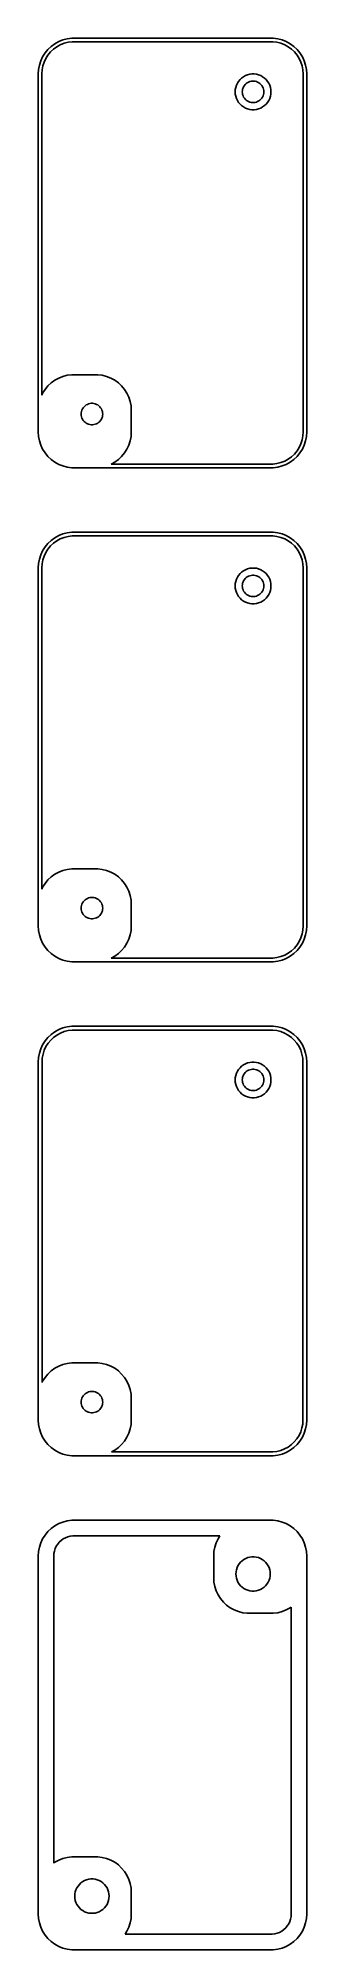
# Model space of a CAD drawing. Header units: metres. Extents: x -19 to 19, y 246 to 513.
import ezdxf

# ---------------------------------------------------------------- set-up
doc = ezdxf.new("R2010")
doc.units = ezdxf.units.M

msp = doc.modelspace()

# ---------------------------------------------------------------- linework, layer by layer
for p, q in [((-15.2951, 512.755), (-15.8789, 512.524)), ((-14.6869, 512.911), (-15.2951, 512.755)), ((-14.0639, 512.99), (-14.6869, 512.911)), ((14.0639, 512.99), (-14.0639, 512.99)), ((14.6869, 512.911), (14.0639, 512.99)), ((15.2951, 512.755), (14.6869, 512.911)), ((15.8789, 512.524), (15.2951, 512.755)), ((-18.1315, 510.409), (-18.3989, 509.841)), ((-17.7951, 510.939), (-18.1315, 510.409)), ((-17.934, 509.657), (-17.6934, 510.168)), ((-17.3948, 511.423), (-17.7951, 510.939)), ((-17.6934, 510.168), (-17.3906, 510.645)), ((-16.9371, 511.853), (-17.3948, 511.423)), ((-17.3906, 510.645), (-17.0303, 511.08)), ((-17.0303, 511.08), (-16.6184, 511.467)), ((-16.4291, 512.222), (-16.9371, 511.853)), ((-16.6184, 511.467), (-16.1612, 511.799)), ((-15.8789, 512.524), (-16.4291, 512.222)), ((-16.1612, 511.799), (-15.666, 512.072)), ((-15.666, 512.072), (-15.1406, 512.28)), ((-15.1406, 512.28), (-14.5932, 512.42)), ((-14.5932, 512.42), (-14.0325, 512.491)), ((-14.0325, 512.491), (14.0325, 512.491)), ((14.0325, 512.491), (14.5932, 512.42)), ((14.5932, 512.42), (15.1406, 512.28)), ((15.1406, 512.28), (15.666, 512.072)), ((15.666, 512.072), (16.1612, 511.799)), ((16.4291, 512.222), (15.8789, 512.524)), ((16.1612, 511.799), (16.6184, 511.467)), ((16.9371, 511.853), (16.4291, 512.222)), ((16.6184, 511.467), (17.0303, 511.08)), ((17.3948, 511.423), (16.9371, 511.853)), ((17.0303, 511.08), (17.3906, 510.645)), ((17.3906, 510.645), (17.6934, 510.168)), ((17.7951, 510.939), (17.3948, 511.423)), ((17.6934, 510.168), (17.934, 509.657)), ((18.1315, 510.409), (17.7951, 510.939)), ((18.3989, 509.841), (18.1315, 510.409)), ((-18.7106, 508.627), (-18.75, 508)), ((-18.75, 508), (-18.75, 458)), ((-18.5929, 509.243), (-18.7106, 508.627)), ((-18.3989, 509.841), (-18.5929, 509.243)), ((-18.25, 508), (-18.2145, 508.564)), ((-18.25, 463.157), (-18.25, 508)), ((-18.2145, 508.564), (-18.1086, 509.119)), ((-18.1086, 509.119), (-17.934, 509.657)), ((9.65643, 507.426), (9.42757, 507.211)), ((9.91043, 507.611), (9.65643, 507.426)), ((10.1855, 507.762), (9.91043, 507.611)), ((10.4774, 507.878), (10.1855, 507.762)), ((10.7815, 507.956), (10.4774, 507.878)), ((11.093, 507.995), (10.7815, 507.956)), ((11.407, 507.995), (11.093, 507.995)), ((11.7184, 507.956), (11.407, 507.995)), ((12.0225, 507.878), (11.7184, 507.956)), ((12.3144, 507.762), (12.0225, 507.878)), ((12.5896, 507.611), (12.3144, 507.762)), ((12.8436, 507.426), (12.5896, 507.611)), ((13.0724, 507.211), (12.8436, 507.426)), ((17.934, 509.657), (18.1086, 509.119)), ((18.1086, 509.119), (18.2145, 508.564)), ((18.2145, 508.564), (18.25, 508)), ((18.25, 508), (18.25, 458)), ((18.5929, 509.243), (18.3989, 509.841)), ((18.7106, 508.627), (18.5929, 509.243)), ((18.75, 508), (18.7106, 508.627)), ((18.75, 458), (18.75, 508)), ((8.7697, 505.813), (8.75, 505.5)), ((8.75, 505.5), (8.7697, 505.187)), ((8.82854, 506.122), (8.7697, 505.813)), ((8.7697, 505.187), (8.82854, 504.878)), ((8.92555, 506.42), (8.82854, 506.122)), ((8.82854, 504.878), (8.92555, 504.58)), ((9.05922, 506.704), (8.92555, 506.42)), ((9.22745, 506.969), (9.05922, 506.704)), ((9.42757, 507.211), (9.22745, 506.969)), ((9.75, 505.5), (9.76183, 505.688)), ((9.76183, 505.312), (9.75, 505.5)), ((9.76183, 505.688), (9.79712, 505.873)), ((9.79712, 505.127), (9.76183, 505.312)), ((9.79712, 505.873), (9.85533, 506.052)), ((9.85533, 504.948), (9.79712, 505.127)), ((9.85533, 506.052), (9.93553, 506.223)), ((9.93553, 504.777), (9.85533, 504.948)), ((9.93553, 506.223), (10.0365, 506.382)), ((10.0365, 504.618), (9.93553, 504.777)), ((10.0365, 506.382), (10.1565, 506.527)), ((10.1565, 504.473), (10.0365, 504.618)), ((10.1565, 506.527), (10.2939, 506.656)), ((10.2939, 506.656), (10.4463, 506.766)), ((10.4463, 506.766), (10.6113, 506.857)), ((10.6113, 506.857), (10.7865, 506.927)), ((10.7865, 506.927), (10.9689, 506.973)), ((10.9689, 506.973), (11.1558, 506.997)), ((11.1558, 506.997), (11.3442, 506.997)), ((11.3442, 506.997), (11.5311, 506.973)), ((11.5311, 506.973), (11.7135, 506.927)), ((11.7135, 506.927), (11.8887, 506.857)), ((11.8887, 506.857), (12.0537, 506.766)), ((12.0537, 506.766), (12.2061, 506.656)), ((12.2061, 506.656), (12.3434, 506.527)), ((12.3434, 506.527), (12.4635, 506.382)), ((12.4635, 504.618), (12.3434, 504.473)), ((12.4635, 506.382), (12.5645, 506.223)), ((12.5645, 504.777), (12.4635, 504.618)), ((12.5645, 506.223), (12.6447, 506.052)), ((12.6447, 504.948), (12.5645, 504.777)), ((12.6447, 506.052), (12.7029, 505.873)), ((12.7029, 505.127), (12.6447, 504.948)), ((12.7029, 505.873), (12.7382, 505.688)), ((12.7382, 505.312), (12.7029, 505.127)), ((12.7382, 505.688), (12.75, 505.5)), ((12.75, 505.5), (12.7382, 505.312)), ((13.2725, 506.969), (13.0724, 507.211)), ((13.4408, 506.704), (13.2725, 506.969)), ((13.5744, 506.42), (13.4408, 506.704)), ((13.6714, 506.122), (13.5744, 506.42)), ((13.5744, 504.58), (13.6714, 504.878)), ((13.7303, 505.813), (13.6714, 506.122)), ((13.6714, 504.878), (13.7303, 505.187)), ((13.75, 505.5), (13.7303, 505.813)), ((13.7303, 505.187), (13.75, 505.5)), ((8.92555, 504.58), (9.05922, 504.296)), ((9.05922, 504.296), (9.22745, 504.031)), ((9.22745, 504.031), (9.42757, 503.789)), ((9.42757, 503.789), (9.65643, 503.574)), ((9.65643, 503.574), (9.91043, 503.389)), ((9.91043, 503.389), (10.1855, 503.238)), ((10.2939, 504.344), (10.1565, 504.473)), ((10.1855, 503.238), (10.4774, 503.122)), ((10.4463, 504.234), (10.2939, 504.344)), ((10.6113, 504.143), (10.4463, 504.234)), ((10.4774, 503.122), (10.7815, 503.044)), ((10.7865, 504.073), (10.6113, 504.143)), ((10.7815, 503.044), (11.093, 503.005)), ((10.9689, 504.027), (10.7865, 504.073)), ((11.1558, 504.003), (10.9689, 504.027)), ((11.093, 503.005), (11.407, 503.005)), ((11.3442, 504.003), (11.1558, 504.003)), ((11.5311, 504.027), (11.3442, 504.003)), ((11.407, 503.005), (11.7184, 503.044)), ((11.7135, 504.073), (11.5311, 504.027)), ((11.8887, 504.143), (11.7135, 504.073)), ((11.7184, 503.044), (12.0225, 503.122)), ((12.0537, 504.234), (11.8887, 504.143)), ((12.0225, 503.122), (12.3144, 503.238)), ((12.2061, 504.344), (12.0537, 504.234)), ((12.3434, 504.473), (12.2061, 504.344)), ((12.3144, 503.238), (12.5896, 503.389)), ((12.5896, 503.389), (12.8436, 503.574)), ((12.8436, 503.574), (13.0724, 503.789)), ((13.0724, 503.789), (13.2725, 504.031)), ((13.2725, 504.031), (13.4408, 504.296)), ((13.4408, 504.296), (13.5744, 504.58)), ((-16.9371, 464.853), (-17.3948, 464.423)), ((-16.4291, 465.222), (-16.9371, 464.853)), ((-15.8789, 465.524), (-16.4291, 465.222)), ((-15.2951, 465.755), (-15.8789, 465.524)), ((-14.6869, 465.911), (-15.2951, 465.755)), ((-14.0639, 465.99), (-14.6869, 465.911)), ((-10.436, 465.99), (-14.0639, 465.99)), ((-9.81308, 465.911), (-10.436, 465.99)), ((-9.20491, 465.755), (-9.81308, 465.911)), ((-8.62109, 465.524), (-9.20491, 465.755)), ((-8.07086, 465.222), (-8.62109, 465.524)), ((-7.56287, 464.853), (-8.07086, 465.222)), ((-7.10515, 464.423), (-7.56287, 464.853)), ((-18.1315, 463.409), (-18.25, 463.157)), ((-17.7951, 463.939), (-18.1315, 463.409)), ((-17.3948, 464.423), (-17.7951, 463.939)), ((-11.8887, 461.857), (-11.7135, 461.927)), ((-11.7135, 461.927), (-11.5311, 461.973)), ((-11.5311, 461.973), (-11.3442, 461.997)), ((-11.3442, 461.997), (-11.1558, 461.997)), ((-11.1558, 461.997), (-10.9689, 461.973)), ((-10.9689, 461.973), (-10.7865, 461.927)), ((-10.7865, 461.927), (-10.6113, 461.857)), ((-6.70491, 463.939), (-7.10515, 464.423)), ((-6.36845, 463.409), (-6.70491, 463.939)), ((-6.1011, 462.841), (-6.36845, 463.409)), ((-5.90707, 462.243), (-6.1011, 462.841)), ((-5.78941, 461.627), (-5.90707, 462.243)), ((-12.75, 460.5), (-12.7382, 460.688)), ((-12.7382, 460.312), (-12.75, 460.5)), ((-12.7382, 460.688), (-12.7029, 460.873)), ((-12.7029, 460.127), (-12.7382, 460.312)), ((-12.7029, 460.873), (-12.6447, 461.052)), ((-12.6447, 459.948), (-12.7029, 460.127)), ((-12.6447, 461.052), (-12.5645, 461.223)), ((-12.5645, 459.777), (-12.6447, 459.948)), ((-12.5645, 461.223), (-12.4635, 461.382)), ((-12.4635, 459.618), (-12.5645, 459.777)), ((-12.4635, 461.382), (-12.3434, 461.527)), ((-12.3434, 459.473), (-12.4635, 459.618)), ((-12.3434, 461.527), (-12.2061, 461.656)), ((-12.2061, 459.344), (-12.3434, 459.473)), ((-12.2061, 461.656), (-12.0537, 461.766)), ((-12.0537, 459.234), (-12.2061, 459.344)), ((-12.0537, 461.766), (-11.8887, 461.857)), ((-11.8887, 459.143), (-12.0537, 459.234)), ((-10.6113, 461.857), (-10.4463, 461.766)), ((-10.4463, 459.234), (-10.6113, 459.143)), ((-10.4463, 461.766), (-10.2939, 461.656)), ((-10.2939, 459.344), (-10.4463, 459.234)), ((-10.2939, 461.656), (-10.1565, 461.527)), ((-10.1565, 459.473), (-10.2939, 459.344)), ((-10.1565, 461.527), (-10.0365, 461.382)), ((-10.0365, 459.618), (-10.1565, 459.473)), ((-10.0365, 461.382), (-9.93553, 461.223)), ((-9.93553, 459.777), (-10.0365, 459.618)), ((-9.93553, 461.223), (-9.85533, 461.052)), ((-9.85533, 459.948), (-9.93553, 459.777)), ((-9.85533, 461.052), (-9.79712, 460.873)), ((-9.79712, 460.127), (-9.85533, 459.948)), ((-9.79712, 460.873), (-9.76183, 460.688)), ((-9.76183, 460.312), (-9.79712, 460.127)), ((-9.76183, 460.688), (-9.75, 460.5)), ((-9.75, 460.5), (-9.76183, 460.312)), ((-5.75, 461), (-5.78941, 461.627)), ((-5.75, 458), (-5.75, 461)), ((-18.75, 458), (-18.7106, 457.373)), ((-18.7106, 457.373), (-18.5929, 456.757)), ((-18.5929, 456.757), (-18.3989, 456.159)), ((-11.7135, 459.073), (-11.8887, 459.143)), ((-11.5311, 459.027), (-11.7135, 459.073)), ((-11.3442, 459.003), (-11.5311, 459.027)), ((-11.1558, 459.003), (-11.3442, 459.003)), ((-10.9689, 459.027), (-11.1558, 459.003)), ((-10.7865, 459.073), (-10.9689, 459.027)), ((-10.6113, 459.143), (-10.7865, 459.073)), ((-6.1011, 456.159), (-5.90707, 456.757)), ((-5.90707, 456.757), (-5.78941, 457.373)), ((-5.78941, 457.373), (-5.75, 458)), ((18.1086, 456.881), (17.934, 456.343)), ((18.2145, 457.436), (18.1086, 456.881)), ((18.25, 458), (18.2145, 457.436)), ((18.3989, 456.159), (18.5929, 456.757)), ((18.5929, 456.757), (18.7106, 457.373)), ((18.7106, 457.373), (18.75, 458)), ((-18.3989, 456.159), (-18.1315, 455.591)), ((-18.1315, 455.591), (-17.7951, 455.061)), ((-17.7951, 455.061), (-17.3948, 454.577)), ((-17.3948, 454.577), (-16.9371, 454.147)), ((-16.9371, 454.147), (-16.4291, 453.778)), ((-8.07086, 453.778), (-7.56287, 454.147)), ((-7.56287, 454.147), (-7.10515, 454.577)), ((-7.10515, 454.577), (-6.70491, 455.061)), ((-6.70491, 455.061), (-6.36845, 455.591)), ((-6.36845, 455.591), (-6.1011, 456.159)), ((15.666, 453.928), (15.1406, 453.72)), ((16.1612, 454.201), (15.666, 453.928)), ((16.6184, 454.533), (16.1612, 454.201)), ((16.4291, 453.778), (16.9371, 454.147)), ((17.0303, 454.92), (16.6184, 454.533)), ((16.9371, 454.147), (17.3948, 454.577)), ((17.3906, 455.355), (17.0303, 454.92)), ((17.6934, 455.832), (17.3906, 455.355)), ((17.3948, 454.577), (17.7951, 455.061)), ((17.934, 456.343), (17.6934, 455.832)), ((17.7951, 455.061), (18.1315, 455.591)), ((18.1315, 455.591), (18.3989, 456.159)), ((-16.4291, 453.778), (-15.8789, 453.476)), ((-15.8789, 453.476), (-15.2951, 453.245)), ((-15.2951, 453.245), (-14.6869, 453.089)), ((-14.6869, 453.089), (-14.0639, 453.01)), ((-14.0639, 453.01), (14.0639, 453.01)), ((-8.56104, 453.509), (-8.07086, 453.778)), ((14.0325, 453.509), (-8.56104, 453.509)), ((14.5932, 453.58), (14.0325, 453.509)), ((14.0639, 453.01), (14.6869, 453.089)), ((15.1406, 453.72), (14.5932, 453.58)), ((14.6869, 453.089), (15.2951, 453.245)), ((15.2951, 453.245), (15.8789, 453.476)), ((15.8789, 453.476), (16.4291, 453.778)), ((-16.4291, 443.222), (-16.9371, 442.853)), ((-15.8789, 443.524), (-16.4291, 443.222)), ((-15.2951, 443.755), (-15.8789, 443.524)), ((-15.666, 443.072), (-15.1406, 443.28)), ((-14.6869, 443.911), (-15.2951, 443.755)), ((-15.1406, 443.28), (-14.5932, 443.42)), ((-14.0639, 443.99), (-14.6869, 443.911)), ((-14.5932, 443.42), (-14.0325, 443.491)), ((14.0639, 443.99), (-14.0639, 443.99)), ((-14.0325, 443.491), (14.0325, 443.491)), ((14.0325, 443.491), (14.5932, 443.42)), ((14.6869, 443.911), (14.0639, 443.99)), ((14.5932, 443.42), (15.1406, 443.28)), ((15.2951, 443.755), (14.6869, 443.911)), ((15.1406, 443.28), (15.666, 443.072)), ((15.8789, 443.524), (15.2951, 443.755)), ((16.4291, 443.222), (15.8789, 443.524)), ((16.9371, 442.853), (16.4291, 443.222)), ((-18.3989, 440.841), (-18.5929, 440.243)), ((-18.1315, 441.409), (-18.3989, 440.841)), ((-17.7951, 441.939), (-18.1315, 441.409)), ((-18.1086, 440.119), (-17.934, 440.657)), ((-17.934, 440.657), (-17.6934, 441.168)), ((-17.3948, 442.423), (-17.7951, 441.939)), ((-17.6934, 441.168), (-17.3906, 441.645)), ((-16.9371, 442.853), (-17.3948, 442.423)), ((-17.3906, 441.645), (-17.0303, 442.08)), ((-17.0303, 442.08), (-16.6184, 442.467)), ((-16.6184, 442.467), (-16.1612, 442.799)), ((-16.1612, 442.799), (-15.666, 443.072)), ((15.666, 443.072), (16.1612, 442.799)), ((16.1612, 442.799), (16.6184, 442.467)), ((16.6184, 442.467), (17.0303, 442.08)), ((17.3948, 442.423), (16.9371, 442.853)), ((17.0303, 442.08), (17.3906, 441.645)), ((17.3906, 441.645), (17.6934, 441.168)), ((17.7951, 441.939), (17.3948, 442.423)), ((17.6934, 441.168), (17.934, 440.657)), ((18.1315, 441.409), (17.7951, 441.939)), ((17.934, 440.657), (18.1086, 440.119)), ((18.3989, 440.841), (18.1315, 441.409)), ((18.5929, 440.243), (18.3989, 440.841)), ((-18.7106, 439.627), (-18.75, 439)), ((-18.75, 439), (-18.75, 389)), ((-18.5929, 440.243), (-18.7106, 439.627)), ((-18.25, 439), (-18.2145, 439.564)), ((-18.25, 394.157), (-18.25, 439)), ((-18.2145, 439.564), (-18.1086, 440.119)), ((9.22745, 437.969), (9.05922, 437.704)), ((9.42757, 438.211), (9.22745, 437.969)), ((9.65643, 438.426), (9.42757, 438.211)), ((9.91043, 438.611), (9.65643, 438.426)), ((10.1855, 438.762), (9.91043, 438.611)), ((10.4774, 438.878), (10.1855, 438.762)), ((10.4463, 437.766), (10.6113, 437.857)), ((10.7815, 438.956), (10.4774, 438.878)), ((10.6113, 437.857), (10.7865, 437.927)), ((11.093, 438.995), (10.7815, 438.956)), ((10.7865, 437.927), (10.9689, 437.973)), ((10.9689, 437.973), (11.1558, 437.997)), ((11.407, 438.995), (11.093, 438.995)), ((11.1558, 437.997), (11.3442, 437.997)), ((11.3442, 437.997), (11.5311, 437.973)), ((11.7184, 438.956), (11.407, 438.995)), ((11.5311, 437.973), (11.7135, 437.927)), ((11.7135, 437.927), (11.8887, 437.857)), ((12.0225, 438.878), (11.7184, 438.956)), ((11.8887, 437.857), (12.0537, 437.766)), ((12.3144, 438.762), (12.0225, 438.878)), ((12.5896, 438.611), (12.3144, 438.762)), ((12.8436, 438.426), (12.5896, 438.611)), ((13.0724, 438.211), (12.8436, 438.426)), ((13.2725, 437.969), (13.0724, 438.211)), ((13.4408, 437.704), (13.2725, 437.969)), ((18.1086, 440.119), (18.2145, 439.564)), ((18.2145, 439.564), (18.25, 439)), ((18.25, 439), (18.25, 389)), ((18.7106, 439.627), (18.5929, 440.243)), ((18.75, 439), (18.7106, 439.627)), ((18.75, 389), (18.75, 439)), ((8.7697, 436.813), (8.75, 436.5)), ((8.75, 436.5), (8.7697, 436.187)), ((8.82854, 437.122), (8.7697, 436.813)), ((8.7697, 436.187), (8.82854, 435.878)), ((8.92555, 437.42), (8.82854, 437.122)), ((8.82854, 435.878), (8.92555, 435.58)), ((9.05922, 437.704), (8.92555, 437.42)), ((8.92555, 435.58), (9.05922, 435.296)), ((9.05922, 435.296), (9.22745, 435.031)), ((9.75, 436.5), (9.76183, 436.688)), ((9.76183, 436.312), (9.75, 436.5)), ((9.76183, 436.688), (9.79712, 436.873)), ((9.79712, 436.127), (9.76183, 436.312)), ((9.79712, 436.873), (9.85533, 437.052)), ((9.85533, 435.948), (9.79712, 436.127)), ((9.85533, 437.052), (9.93553, 437.223)), ((9.93553, 435.777), (9.85533, 435.948)), ((9.93553, 437.223), (10.0365, 437.382)), ((10.0365, 435.618), (9.93553, 435.777)), ((10.0365, 437.382), (10.1565, 437.527)), ((10.1565, 435.473), (10.0365, 435.618)), ((10.1565, 437.527), (10.2939, 437.656)), ((10.2939, 435.344), (10.1565, 435.473)), ((10.2939, 437.656), (10.4463, 437.766)), ((10.4463, 435.234), (10.2939, 435.344)), ((10.6113, 435.143), (10.4463, 435.234)), ((12.0537, 435.234), (11.8887, 435.143)), ((12.0537, 437.766), (12.2061, 437.656)), ((12.2061, 435.344), (12.0537, 435.234)), ((12.2061, 437.656), (12.3434, 437.527)), ((12.3434, 435.473), (12.2061, 435.344)), ((12.3434, 437.527), (12.4635, 437.382)), ((12.4635, 435.618), (12.3434, 435.473)), ((12.4635, 437.382), (12.5645, 437.223)), ((12.5645, 435.777), (12.4635, 435.618)), ((12.5645, 437.223), (12.6447, 437.052)), ((12.6447, 435.948), (12.5645, 435.777)), ((12.6447, 437.052), (12.7029, 436.873)), ((12.7029, 436.127), (12.6447, 435.948)), ((12.7029, 436.873), (12.7382, 436.688)), ((12.7382, 436.312), (12.7029, 436.127)), ((12.7382, 436.688), (12.75, 436.5)), ((12.75, 436.5), (12.7382, 436.312)), ((13.2725, 435.031), (13.4408, 435.296)), ((13.5744, 437.42), (13.4408, 437.704)), ((13.4408, 435.296), (13.5744, 435.58)), ((13.6714, 437.122), (13.5744, 437.42)), ((13.5744, 435.58), (13.6714, 435.878)), ((13.7303, 436.813), (13.6714, 437.122)), ((13.6714, 435.878), (13.7303, 436.187)), ((13.75, 436.5), (13.7303, 436.813)), ((13.7303, 436.187), (13.75, 436.5)), ((9.22745, 435.031), (9.42757, 434.789)), ((9.42757, 434.789), (9.65643, 434.574)), ((9.65643, 434.574), (9.91043, 434.389)), ((9.91043, 434.389), (10.1855, 434.238)), ((10.1855, 434.238), (10.4774, 434.122)), ((10.4774, 434.122), (10.7815, 434.044)), ((10.7865, 435.073), (10.6113, 435.143)), ((10.7815, 434.044), (11.093, 434.005)), ((10.9689, 435.027), (10.7865, 435.073)), ((11.1558, 435.003), (10.9689, 435.027)), ((11.093, 434.005), (11.407, 434.005)), ((11.3442, 435.003), (11.1558, 435.003)), ((11.5311, 435.027), (11.3442, 435.003)), ((11.407, 434.005), (11.7184, 434.044)), ((11.7135, 435.073), (11.5311, 435.027)), ((11.8887, 435.143), (11.7135, 435.073)), ((11.7184, 434.044), (12.0225, 434.122)), ((12.0225, 434.122), (12.3144, 434.238)), ((12.3144, 434.238), (12.5896, 434.389)), ((12.5896, 434.389), (12.8436, 434.574)), ((12.8436, 434.574), (13.0724, 434.789)), ((13.0724, 434.789), (13.2725, 435.031)), ((-17.3948, 395.423), (-17.7951, 394.939)), ((-16.9371, 395.853), (-17.3948, 395.423)), ((-16.4291, 396.222), (-16.9371, 395.853)), ((-15.8789, 396.524), (-16.4291, 396.222)), ((-15.2951, 396.755), (-15.8789, 396.524)), ((-14.6869, 396.911), (-15.2951, 396.755)), ((-14.0639, 396.99), (-14.6869, 396.911)), ((-10.436, 396.99), (-14.0639, 396.99)), ((-9.81308, 396.911), (-10.436, 396.99)), ((-9.20491, 396.755), (-9.81308, 396.911)), ((-8.62109, 396.524), (-9.20491, 396.755)), ((-8.07086, 396.222), (-8.62109, 396.524)), ((-7.56287, 395.853), (-8.07086, 396.222)), ((-7.10515, 395.423), (-7.56287, 395.853)), ((-6.70491, 394.939), (-7.10515, 395.423)), ((-18.1315, 394.409), (-18.25, 394.157)), ((-17.7951, 394.939), (-18.1315, 394.409)), ((-12.4635, 392.382), (-12.3434, 392.527)), ((-12.3434, 392.527), (-12.2061, 392.656)), ((-12.2061, 392.656), (-12.0537, 392.766)), ((-12.0537, 392.766), (-11.8887, 392.857)), ((-11.8887, 392.857), (-11.7135, 392.927)), ((-11.7135, 392.927), (-11.5311, 392.973)), ((-11.5311, 392.973), (-11.3442, 392.997)), ((-11.3442, 392.997), (-11.1558, 392.997)), ((-11.1558, 392.997), (-10.9689, 392.973)), ((-10.9689, 392.973), (-10.7865, 392.927)), ((-10.7865, 392.927), (-10.6113, 392.857)), ((-10.6113, 392.857), (-10.4463, 392.766)), ((-10.4463, 392.766), (-10.2939, 392.656)), ((-10.2939, 392.656), (-10.1565, 392.527)), ((-10.1565, 392.527), (-10.0365, 392.382)), ((-6.36845, 394.409), (-6.70491, 394.939)), ((-6.1011, 393.841), (-6.36845, 394.409)), ((-5.90707, 393.243), (-6.1011, 393.841)), ((-5.78941, 392.627), (-5.90707, 393.243)), ((-5.75, 392), (-5.78941, 392.627)), ((-12.75, 391.5), (-12.7382, 391.688)), ((-12.7382, 391.312), (-12.75, 391.5)), ((-12.7382, 391.688), (-12.7029, 391.873)), ((-12.7029, 391.127), (-12.7382, 391.312)), ((-12.7029, 391.873), (-12.6447, 392.052)), ((-12.6447, 390.948), (-12.7029, 391.127)), ((-12.6447, 392.052), (-12.5645, 392.223)), ((-12.5645, 390.777), (-12.6447, 390.948)), ((-12.5645, 392.223), (-12.4635, 392.382)), ((-12.4635, 390.618), (-12.5645, 390.777)), ((-12.3434, 390.473), (-12.4635, 390.618)), ((-12.2061, 390.344), (-12.3434, 390.473)), ((-12.0537, 390.234), (-12.2061, 390.344)), ((-11.8887, 390.143), (-12.0537, 390.234)), ((-11.7135, 390.073), (-11.8887, 390.143)), ((-11.5311, 390.027), (-11.7135, 390.073)), ((-11.3442, 390.003), (-11.5311, 390.027)), ((-11.1558, 390.003), (-11.3442, 390.003)), ((-10.9689, 390.027), (-11.1558, 390.003)), ((-10.7865, 390.073), (-10.9689, 390.027)), ((-10.6113, 390.143), (-10.7865, 390.073)), ((-10.4463, 390.234), (-10.6113, 390.143)), ((-10.2939, 390.344), (-10.4463, 390.234)), ((-10.1565, 390.473), (-10.2939, 390.344)), ((-10.0365, 390.618), (-10.1565, 390.473)), ((-10.0365, 392.382), (-9.93553, 392.223)), ((-9.93553, 390.777), (-10.0365, 390.618)), ((-9.93553, 392.223), (-9.85533, 392.052)), ((-9.85533, 390.948), (-9.93553, 390.777)), ((-9.85533, 392.052), (-9.79712, 391.873)), ((-9.79712, 391.127), (-9.85533, 390.948)), ((-9.79712, 391.873), (-9.76183, 391.688)), ((-9.76183, 391.312), (-9.79712, 391.127)), ((-9.76183, 391.688), (-9.75, 391.5)), ((-9.75, 391.5), (-9.76183, 391.312)), ((-5.75, 389), (-5.75, 392)), ((-18.75, 389), (-18.7106, 388.373)), ((-18.7106, 388.373), (-18.5929, 387.757)), ((-18.5929, 387.757), (-18.3989, 387.159)), ((-18.3989, 387.159), (-18.1315, 386.591)), ((-6.36845, 386.591), (-6.1011, 387.159)), ((-6.1011, 387.159), (-5.90707, 387.757)), ((-5.90707, 387.757), (-5.78941, 388.373)), ((-5.78941, 388.373), (-5.75, 389)), ((17.934, 387.343), (17.6934, 386.832)), ((18.1086, 387.881), (17.934, 387.343)), ((18.2145, 388.436), (18.1086, 387.881)), ((18.1315, 386.591), (18.3989, 387.159)), ((18.25, 389), (18.2145, 388.436)), ((18.3989, 387.159), (18.5929, 387.757)), ((18.5929, 387.757), (18.7106, 388.373)), ((18.7106, 388.373), (18.75, 389)), ((-18.1315, 386.591), (-17.7951, 386.061)), ((-17.7951, 386.061), (-17.3948, 385.577)), ((-17.3948, 385.577), (-16.9371, 385.147)), ((-16.9371, 385.147), (-16.4291, 384.778)), ((-16.4291, 384.778), (-15.8789, 384.476)), ((-15.8789, 384.476), (-15.2951, 384.245)), ((-8.56104, 384.509), (-8.07086, 384.778)), ((14.0325, 384.509), (-8.56104, 384.509)), ((-8.07086, 384.778), (-7.56287, 385.147)), ((-7.56287, 385.147), (-7.10515, 385.577)), ((-7.10515, 385.577), (-6.70491, 386.061)), ((-6.70491, 386.061), (-6.36845, 386.591)), ((14.5932, 384.58), (14.0325, 384.509)), ((15.1406, 384.72), (14.5932, 384.58)), ((15.666, 384.928), (15.1406, 384.72)), ((15.2951, 384.245), (15.8789, 384.476)), ((16.1612, 385.201), (15.666, 384.928)), ((15.8789, 384.476), (16.4291, 384.778)), ((16.6184, 385.533), (16.1612, 385.201)), ((16.4291, 384.778), (16.9371, 385.147)), ((17.0303, 385.92), (16.6184, 385.533)), ((16.9371, 385.147), (17.3948, 385.577)), ((17.3906, 386.355), (17.0303, 385.92)), ((17.6934, 386.832), (17.3906, 386.355)), ((17.3948, 385.577), (17.7951, 386.061)), ((17.7951, 386.061), (18.1315, 386.591)), ((-15.2951, 384.245), (-14.6869, 384.089)), ((-14.6869, 384.089), (-14.0639, 384.01)), ((-14.0639, 384.01), (14.0639, 384.01)), ((14.0639, 384.01), (14.6869, 384.089)), ((14.6869, 384.089), (15.2951, 384.245)), ((-16.9371, 373.853), (-17.3948, 373.423)), ((-16.4291, 374.222), (-16.9371, 373.853)), ((-16.5983, 373.443), (-16.1444, 373.773)), ((-15.8789, 374.524), (-16.4291, 374.222)), ((-16.1444, 373.773), (-15.6526, 374.043)), ((-15.2951, 374.755), (-15.8789, 374.524)), ((-15.6526, 374.043), (-15.1308, 374.25)), ((-14.6869, 374.911), (-15.2951, 374.755)), ((-15.1308, 374.25), (-14.5873, 374.389)), ((-14.0639, 374.99), (-14.6869, 374.911)), ((-14.5873, 374.389), (-14.0306, 374.46)), ((14.0639, 374.99), (-14.0639, 374.99)), ((-14.0306, 374.46), (14.0306, 374.46)), ((14.0306, 374.46), (14.5873, 374.389)), ((14.6869, 374.911), (14.0639, 374.99)), ((14.5873, 374.389), (15.1308, 374.25)), ((15.2951, 374.755), (14.6869, 374.911)), ((15.1308, 374.25), (15.6526, 374.043)), ((15.8789, 374.524), (15.2951, 374.755)), ((15.6526, 374.043), (16.1444, 373.773)), ((16.4291, 374.222), (15.8789, 374.524)), ((16.1444, 373.773), (16.5983, 373.443)), ((16.9371, 373.853), (16.4291, 374.222)), ((17.3948, 373.423), (16.9371, 373.853)), ((-18.5929, 371.243), (-18.7106, 370.627)), ((-18.3989, 371.841), (-18.5929, 371.243)), ((-18.1315, 372.409), (-18.3989, 371.841)), ((-18.1833, 370.56), (-18.0782, 371.111)), ((-17.7951, 372.939), (-18.1315, 372.409)), ((-18.0782, 371.111), (-17.9047, 371.645)), ((-17.9047, 371.645), (-17.6658, 372.153)), ((-17.3948, 373.423), (-17.7951, 372.939)), ((-17.6658, 372.153), (-17.3651, 372.627)), ((-17.3651, 372.627), (-17.0074, 373.059)), ((-17.0074, 373.059), (-16.5983, 373.443)), ((16.5983, 373.443), (17.0074, 373.059)), ((17.0074, 373.059), (17.3651, 372.627)), ((17.3651, 372.627), (17.6658, 372.153)), ((17.7951, 372.939), (17.3948, 373.423)), ((17.6658, 372.153), (17.9047, 371.645)), ((18.1315, 372.409), (17.7951, 372.939)), ((17.9047, 371.645), (18.0782, 371.111)), ((18.0782, 371.111), (18.1833, 370.56)), ((18.3989, 371.841), (18.1315, 372.409)), ((18.5929, 371.243), (18.3989, 371.841)), ((18.7106, 370.627), (18.5929, 371.243)), ((-18.7106, 370.627), (-18.75, 370)), ((-18.75, 370), (-18.75, 320)), ((-18.2185, 370), (-18.1833, 370.56)), ((-18.2185, 325.224), (-18.2185, 370)), ((9.05922, 368.704), (8.92555, 368.42)), ((9.22745, 368.969), (9.05922, 368.704)), ((9.42757, 369.211), (9.22745, 368.969)), ((9.65643, 369.426), (9.42757, 369.211)), ((9.91043, 369.611), (9.65643, 369.426)), ((10.1855, 369.762), (9.91043, 369.611)), ((10.0365, 368.382), (10.1565, 368.527)), ((10.1565, 368.527), (10.2939, 368.656)), ((10.4774, 369.878), (10.1855, 369.762)), ((10.2939, 368.656), (10.4463, 368.766)), ((10.4463, 368.766), (10.6113, 368.857)), ((10.7815, 369.956), (10.4774, 369.878)), ((10.6113, 368.857), (10.7865, 368.927)), ((11.093, 369.995), (10.7815, 369.956)), ((10.7865, 368.927), (10.9689, 368.973)), ((10.9689, 368.973), (11.1558, 368.997)), ((11.407, 369.995), (11.093, 369.995)), ((11.1558, 368.997), (11.3442, 368.997)), ((11.3442, 368.997), (11.5311, 368.973)), ((11.7184, 369.956), (11.407, 369.995)), ((11.5311, 368.973), (11.7135, 368.927)), ((11.7135, 368.927), (11.8887, 368.857)), ((12.0225, 369.878), (11.7184, 369.956)), ((11.8887, 368.857), (12.0537, 368.766)), ((12.3144, 369.762), (12.0225, 369.878)), ((12.0537, 368.766), (12.2061, 368.656)), ((12.2061, 368.656), (12.3434, 368.527)), ((12.5896, 369.611), (12.3144, 369.762)), ((12.3434, 368.527), (12.4635, 368.382)), ((12.8436, 369.426), (12.5896, 369.611)), ((13.0724, 369.211), (12.8436, 369.426)), ((13.2725, 368.969), (13.0724, 369.211)), ((13.4408, 368.704), (13.2725, 368.969)), ((13.5744, 368.42), (13.4408, 368.704)), ((18.1833, 370.56), (18.2185, 370)), ((18.2185, 370), (18.2185, 320)), ((18.75, 370), (18.7106, 370.627)), ((18.75, 320), (18.75, 370)), ((8.7697, 367.813), (8.75, 367.5)), ((8.75, 367.5), (8.7697, 367.187)), ((8.82854, 368.122), (8.7697, 367.813)), ((8.7697, 367.187), (8.82854, 366.878)), ((8.92555, 368.42), (8.82854, 368.122)), ((8.82854, 366.878), (8.92555, 366.58)), ((8.92555, 366.58), (9.05922, 366.296)), ((9.05922, 366.296), (9.22745, 366.031)), ((9.22745, 366.031), (9.42757, 365.789)), ((9.42757, 365.789), (9.65643, 365.574)), ((9.75, 367.5), (9.76183, 367.688)), ((9.76183, 367.312), (9.75, 367.5)), ((9.76183, 367.688), (9.79712, 367.873)), ((9.79712, 367.127), (9.76183, 367.312)), ((9.79712, 367.873), (9.85533, 368.052)), ((9.85533, 366.948), (9.79712, 367.127)), ((9.85533, 368.052), (9.93553, 368.223)), ((9.93553, 366.777), (9.85533, 366.948)), ((9.93553, 368.223), (10.0365, 368.382)), ((10.0365, 366.618), (9.93553, 366.777)), ((10.1565, 366.473), (10.0365, 366.618)), ((10.2939, 366.344), (10.1565, 366.473)), ((10.4463, 366.234), (10.2939, 366.344)), ((10.6113, 366.143), (10.4463, 366.234)), ((10.7865, 366.073), (10.6113, 366.143)), ((10.9689, 366.027), (10.7865, 366.073)), ((11.1558, 366.003), (10.9689, 366.027)), ((11.3442, 366.003), (11.1558, 366.003)), ((11.5311, 366.027), (11.3442, 366.003)), ((11.7135, 366.073), (11.5311, 366.027)), ((11.8887, 366.143), (11.7135, 366.073)), ((12.0537, 366.234), (11.8887, 366.143)), ((12.2061, 366.344), (12.0537, 366.234)), ((12.3434, 366.473), (12.2061, 366.344)), ((12.4635, 366.618), (12.3434, 366.473)), ((12.4635, 368.382), (12.5645, 368.223)), ((12.5645, 366.777), (12.4635, 366.618)), ((12.5645, 368.223), (12.6447, 368.052)), ((12.6447, 366.948), (12.5645, 366.777)), ((12.6447, 368.052), (12.7029, 367.873)), ((12.7029, 367.127), (12.6447, 366.948)), ((12.7029, 367.873), (12.7382, 367.688)), ((12.7382, 367.312), (12.7029, 367.127)), ((12.7382, 367.688), (12.75, 367.5)), ((12.75, 367.5), (12.7382, 367.312)), ((12.8436, 365.574), (13.0724, 365.789)), ((13.0724, 365.789), (13.2725, 366.031)), ((13.2725, 366.031), (13.4408, 366.296)), ((13.4408, 366.296), (13.5744, 366.58)), ((13.6714, 368.122), (13.5744, 368.42)), ((13.5744, 366.58), (13.6714, 366.878)), ((13.7303, 367.813), (13.6714, 368.122)), ((13.6714, 366.878), (13.7303, 367.187)), ((13.75, 367.5), (13.7303, 367.813)), ((13.7303, 367.187), (13.75, 367.5)), ((9.65643, 365.574), (9.91043, 365.389)), ((9.91043, 365.389), (10.1855, 365.238)), ((10.1855, 365.238), (10.4774, 365.122)), ((10.4774, 365.122), (10.7815, 365.044)), ((10.7815, 365.044), (11.093, 365.005)), ((11.093, 365.005), (11.407, 365.005)), ((11.407, 365.005), (11.7184, 365.044)), ((11.7184, 365.044), (12.0225, 365.122)), ((12.0225, 365.122), (12.3144, 365.238)), ((12.3144, 365.238), (12.5896, 365.389)), ((12.5896, 365.389), (12.8436, 365.574)), ((-17.7951, 325.939), (-18.1315, 325.409)), ((-17.3948, 326.423), (-17.7951, 325.939)), ((-16.9371, 326.853), (-17.3948, 326.423)), ((-16.4291, 327.222), (-16.9371, 326.853)), ((-15.8789, 327.524), (-16.4291, 327.222)), ((-15.2951, 327.755), (-15.8789, 327.524)), ((-14.6869, 327.911), (-15.2951, 327.755)), ((-14.0639, 327.99), (-14.6869, 327.911)), ((-10.436, 327.99), (-14.0639, 327.99)), ((-9.81308, 327.911), (-10.436, 327.99)), ((-9.20491, 327.755), (-9.81308, 327.911)), ((-8.62109, 327.524), (-9.20491, 327.755)), ((-8.07086, 327.222), (-8.62109, 327.524)), ((-7.56287, 326.853), (-8.07086, 327.222)), ((-7.10515, 326.423), (-7.56287, 326.853)), ((-6.70491, 325.939), (-7.10515, 326.423)), ((-6.36845, 325.409), (-6.70491, 325.939)), ((-18.1315, 325.409), (-18.2185, 325.224)), ((-12.7029, 322.873), (-12.6447, 323.052)), ((-12.6447, 323.052), (-12.5645, 323.223)), ((-12.5645, 323.223), (-12.4635, 323.382)), ((-12.4635, 323.382), (-12.3434, 323.527)), ((-12.3434, 323.527), (-12.2061, 323.656)), ((-12.2061, 323.656), (-12.0537, 323.766)), ((-12.0537, 323.766), (-11.8887, 323.857)), ((-11.8887, 323.857), (-11.7135, 323.927)), ((-11.7135, 323.927), (-11.5311, 323.973)), ((-11.5311, 323.973), (-11.3442, 323.997)), ((-11.3442, 323.997), (-11.1558, 323.997)), ((-11.1558, 323.997), (-10.9689, 323.973)), ((-10.9689, 323.973), (-10.7865, 323.927)), ((-10.7865, 323.927), (-10.6113, 323.857)), ((-10.6113, 323.857), (-10.4463, 323.766)), ((-10.4463, 323.766), (-10.2939, 323.656)), ((-10.2939, 323.656), (-10.1565, 323.527)), ((-10.1565, 323.527), (-10.0365, 323.382)), ((-10.0365, 323.382), (-9.93553, 323.223)), ((-9.93553, 323.223), (-9.85533, 323.052)), ((-9.85533, 323.052), (-9.79712, 322.873)), ((-6.1011, 324.841), (-6.36845, 325.409)), ((-5.90707, 324.243), (-6.1011, 324.841)), ((-5.78941, 323.627), (-5.90707, 324.243)), ((-5.75, 323), (-5.78941, 323.627)), ((-12.75, 322.5), (-12.7382, 322.688)), ((-12.7382, 322.312), (-12.75, 322.5)), ((-12.7382, 322.688), (-12.7029, 322.873)), ((-12.7029, 322.127), (-12.7382, 322.312)), ((-12.6447, 321.948), (-12.7029, 322.127)), ((-12.5645, 321.777), (-12.6447, 321.948)), ((-12.4635, 321.618), (-12.5645, 321.777)), ((-12.3434, 321.473), (-12.4635, 321.618)), ((-12.2061, 321.344), (-12.3434, 321.473)), ((-12.0537, 321.234), (-12.2061, 321.344)), ((-11.8887, 321.143), (-12.0537, 321.234)), ((-11.7135, 321.073), (-11.8887, 321.143)), ((-11.5311, 321.027), (-11.7135, 321.073)), ((-11.3442, 321.003), (-11.5311, 321.027)), ((-11.1558, 321.003), (-11.3442, 321.003)), ((-10.9689, 321.027), (-11.1558, 321.003)), ((-10.7865, 321.073), (-10.9689, 321.027)), ((-10.6113, 321.143), (-10.7865, 321.073)), ((-10.4463, 321.234), (-10.6113, 321.143)), ((-10.2939, 321.344), (-10.4463, 321.234)), ((-10.1565, 321.473), (-10.2939, 321.344)), ((-10.0365, 321.618), (-10.1565, 321.473)), ((-9.93553, 321.777), (-10.0365, 321.618)), ((-9.85533, 321.948), (-9.93553, 321.777)), ((-9.79712, 322.127), (-9.85533, 321.948)), ((-9.79712, 322.873), (-9.76183, 322.688)), ((-9.76183, 322.312), (-9.79712, 322.127)), ((-9.76183, 322.688), (-9.75, 322.5)), ((-9.75, 322.5), (-9.76183, 322.312)), ((-5.75, 320), (-5.75, 323)), ((-18.75, 320), (-18.7106, 319.373)), ((-18.7106, 319.373), (-18.5929, 318.757)), ((-18.5929, 318.757), (-18.3989, 318.159)), ((-18.3989, 318.159), (-18.1315, 317.591)), ((-6.36845, 317.591), (-6.1011, 318.159)), ((-6.1011, 318.159), (-5.90707, 318.757)), ((-5.90707, 318.757), (-5.78941, 319.373)), ((-5.78941, 319.373), (-5.75, 320)), ((17.6658, 317.847), (17.3651, 317.373)), ((17.9047, 318.355), (17.6658, 317.847)), ((18.0782, 318.889), (17.9047, 318.355)), ((18.1833, 319.44), (18.0782, 318.889)), ((18.1315, 317.591), (18.3989, 318.159)), ((18.2185, 320), (18.1833, 319.44)), ((18.3989, 318.159), (18.5929, 318.757)), ((18.5929, 318.757), (18.7106, 319.373)), ((18.7106, 319.373), (18.75, 320)), ((-18.1315, 317.591), (-17.7951, 317.061)), ((-17.7951, 317.061), (-17.3948, 316.577)), ((-17.3948, 316.577), (-16.9371, 316.147)), ((-16.9371, 316.147), (-16.4291, 315.778)), ((-16.4291, 315.778), (-15.8789, 315.476)), ((-15.8789, 315.476), (-15.2951, 315.245)), ((-15.2951, 315.245), (-14.6869, 315.089)), ((-14.6869, 315.089), (-14.0639, 315.01)), ((-8.50392, 315.54), (-8.07086, 315.778)), ((14.0306, 315.54), (-8.50392, 315.54)), ((-8.07086, 315.778), (-7.56287, 316.147)), ((-7.56287, 316.147), (-7.10515, 316.577)), ((-7.10515, 316.577), (-6.70491, 317.061)), ((-6.70491, 317.061), (-6.36845, 317.591)), ((14.5873, 315.611), (14.0306, 315.54)), ((14.0639, 315.01), (14.6869, 315.089)), ((15.1308, 315.75), (14.5873, 315.611)), ((14.6869, 315.089), (15.2951, 315.245)), ((15.6526, 315.957), (15.1308, 315.75)), ((15.2951, 315.245), (15.8789, 315.476)), ((16.1444, 316.227), (15.6526, 315.957)), ((15.8789, 315.476), (16.4291, 315.778)), ((16.5983, 316.557), (16.1444, 316.227)), ((16.4291, 315.778), (16.9371, 316.147)), ((17.0074, 316.941), (16.5983, 316.557)), ((16.9371, 316.147), (17.3948, 316.577)), ((17.3651, 317.373), (17.0074, 316.941)), ((17.3948, 316.577), (17.7951, 317.061)), ((17.7951, 317.061), (18.1315, 317.591)), ((-14.0639, 315.01), (14.0639, 315.01)), ((-17.3948, 304.423), (-17.7951, 303.939)), ((-16.9371, 304.853), (-17.3948, 304.423)), ((-16.4291, 305.222), (-16.9371, 304.853)), ((-15.8789, 305.524), (-16.4291, 305.222)), ((-15.2951, 305.755), (-15.8789, 305.524)), ((-14.6869, 305.911), (-15.2951, 305.755)), ((-14.0639, 305.99), (-14.6869, 305.911)), ((14.0639, 305.99), (-14.0639, 305.99)), ((14.6869, 305.911), (14.0639, 305.99)), ((15.2951, 305.755), (14.6869, 305.911)), ((15.8789, 305.524), (15.2951, 305.755)), ((16.4291, 305.222), (15.8789, 305.524)), ((16.9371, 304.853), (16.4291, 305.222)), ((17.3948, 304.423), (16.9371, 304.853)), ((17.7951, 303.939), (17.3948, 304.423)), ((-18.5929, 302.243), (-18.7106, 301.627)), ((-18.3989, 302.841), (-18.5929, 302.243)), ((-18.1315, 303.409), (-18.3989, 302.841)), ((-17.7951, 303.939), (-18.1315, 303.409)), ((-16.5511, 301.354), (-16.4847, 301.702)), ((-16.4847, 301.702), (-16.3751, 302.039)), ((-16.3751, 302.039), (-16.2242, 302.36)), ((-16.2242, 302.36), (-16.0342, 302.66)), ((-16.0342, 302.66), (-15.8082, 302.933)), ((-15.8082, 302.933), (-15.5497, 303.175)), ((-15.5497, 303.175), (-15.2628, 303.384)), ((-15.2628, 303.384), (-14.9521, 303.555)), ((-14.9521, 303.555), (-14.6225, 303.685)), ((-14.6225, 303.685), (-14.2791, 303.773)), ((-14.2791, 303.773), (-13.9273, 303.818)), ((-13.9273, 303.818), (6.62805, 303.818)), ((5.90707, 302.243), (5.78941, 301.627)), ((6.1011, 302.841), (5.90707, 302.243)), ((6.36845, 303.409), (6.1011, 302.841)), ((6.62805, 303.818), (6.36845, 303.409)), ((18.1315, 303.409), (17.7951, 303.939)), ((18.3989, 302.841), (18.1315, 303.409)), ((18.5929, 302.243), (18.3989, 302.841)), ((18.7106, 301.627), (18.5929, 302.243)), ((-18.7106, 301.627), (-18.75, 301)), ((-18.75, 301), (-18.75, 251)), ((-16.5734, 301), (-16.5511, 301.354)), ((-16.5734, 258.117), (-16.5734, 301)), ((5.78941, 301.627), (5.75, 301)), ((5.75, 301), (5.75, 298)), ((8.86891, 298.801), (8.9254, 299.097)), ((8.9254, 299.097), (9.01852, 299.383)), ((9.01852, 299.383), (9.14685, 299.656)), ((9.14685, 299.656), (9.30835, 299.911)), ((9.30835, 299.911), (9.50047, 300.143)), ((9.50047, 300.143), (9.72017, 300.349)), ((9.72017, 300.349), (9.964, 300.526)), ((9.964, 300.526), (10.2281, 300.672)), ((10.2281, 300.672), (10.5083, 300.783)), ((10.5083, 300.783), (10.8003, 300.857)), ((10.8003, 300.857), (11.0993, 300.895)), ((11.0993, 300.895), (11.4007, 300.895)), ((11.4007, 300.895), (11.6997, 300.857)), ((11.6997, 300.857), (11.9916, 300.783)), ((11.9916, 300.783), (12.2719, 300.672)), ((12.2719, 300.672), (12.536, 300.526)), ((12.536, 300.526), (12.7798, 300.349)), ((12.7798, 300.349), (12.9995, 300.143)), ((12.9995, 300.143), (13.1916, 299.911)), ((13.1916, 299.911), (13.3531, 299.656)), ((13.3531, 299.656), (13.4815, 299.383)), ((13.4815, 299.383), (13.5746, 299.097)), ((13.5746, 299.097), (13.6311, 298.801)), ((18.75, 301), (18.7106, 301.627)), ((18.75, 251), (18.75, 301)), ((5.75, 298), (5.78941, 297.373)), ((5.78941, 297.373), (5.90707, 296.757)), ((5.90707, 296.757), (6.1011, 296.159)), ((8.84999, 298.5), (8.86891, 298.801)), ((8.86891, 298.199), (8.84999, 298.5)), ((8.9254, 297.903), (8.86891, 298.199)), ((9.01852, 297.617), (8.9254, 297.903)), ((9.14685, 297.344), (9.01852, 297.617)), ((9.30835, 297.089), (9.14685, 297.344)), ((9.50047, 296.857), (9.30835, 297.089)), ((9.72017, 296.651), (9.50047, 296.857)), ((9.964, 296.474), (9.72017, 296.651)), ((10.2281, 296.328), (9.964, 296.474)), ((12.536, 296.474), (12.2719, 296.328)), ((12.7798, 296.651), (12.536, 296.474)), ((12.9995, 296.857), (12.7798, 296.651)), ((13.1916, 297.089), (12.9995, 296.857)), ((13.3531, 297.344), (13.1916, 297.089)), ((13.4815, 297.617), (13.3531, 297.344)), ((13.5746, 297.903), (13.4815, 297.617)), ((13.6311, 298.199), (13.5746, 297.903)), ((13.6311, 298.801), (13.65, 298.5)), ((13.65, 298.5), (13.6311, 298.199)), ((6.1011, 296.159), (6.36845, 295.591)), ((6.36845, 295.591), (6.70491, 295.061)), ((6.70491, 295.061), (7.10515, 294.577)), ((7.10515, 294.577), (7.56287, 294.147)), ((7.56287, 294.147), (8.07086, 293.778)), ((8.07086, 293.778), (8.62109, 293.476)), ((10.5083, 296.217), (10.2281, 296.328)), ((10.8003, 296.143), (10.5083, 296.217)), ((11.0993, 296.105), (10.8003, 296.143)), ((11.4007, 296.105), (11.0993, 296.105)), ((11.6997, 296.143), (11.4007, 296.105)), ((11.9916, 296.217), (11.6997, 296.143)), ((12.2719, 296.328), (11.9916, 296.217)), ((15.8789, 293.476), (16.4291, 293.778)), ((16.4291, 293.778), (16.5734, 293.883)), ((16.5734, 293.883), (16.5734, 251)), ((8.62109, 293.476), (9.20491, 293.245)), ((9.20491, 293.245), (9.81308, 293.089)), ((9.81308, 293.089), (10.436, 293.01)), ((10.436, 293.01), (14.0639, 293.01)), ((14.0639, 293.01), (14.6869, 293.089)), ((14.6869, 293.089), (15.2951, 293.245)), ((15.2951, 293.245), (15.8789, 293.476)), ((-14.0639, 258.99), (-14.6869, 258.911)), ((-10.436, 258.99), (-14.0639, 258.99)), ((-9.81308, 258.911), (-10.436, 258.99)), ((-16.4291, 258.222), (-16.5734, 258.117)), ((-15.8789, 258.524), (-16.4291, 258.222)), ((-15.2951, 258.755), (-15.8789, 258.524)), ((-14.6869, 258.911), (-15.2951, 258.755)), ((-9.20491, 258.755), (-9.81308, 258.911)), ((-8.62109, 258.524), (-9.20491, 258.755)), ((-8.07086, 258.222), (-8.62109, 258.524)), ((-7.56287, 257.853), (-8.07086, 258.222)), ((-7.10515, 257.423), (-7.56287, 257.853)), ((-6.70491, 256.939), (-7.10515, 257.423)), ((-6.36845, 256.409), (-6.70491, 256.939)), ((-6.1011, 255.841), (-6.36845, 256.409)), ((-13.65, 253.5), (-13.6311, 253.801)), ((-13.6311, 253.801), (-13.5746, 254.097)), ((-13.5746, 254.097), (-13.4815, 254.383)), ((-13.4815, 254.383), (-13.3531, 254.656)), ((-13.3531, 254.656), (-13.1916, 254.911)), ((-13.1916, 254.911), (-12.9995, 255.143)), ((-12.9995, 255.143), (-12.7798, 255.349)), ((-12.7798, 255.349), (-12.536, 255.526)), ((-12.536, 255.526), (-12.2719, 255.672)), ((-12.2719, 255.672), (-11.9916, 255.783)), ((-11.9916, 255.783), (-11.6997, 255.857)), ((-11.6997, 255.857), (-11.4007, 255.895)), ((-11.4007, 255.895), (-11.0993, 255.895)), ((-11.0993, 255.895), (-10.8003, 255.857)), ((-10.8003, 255.857), (-10.5083, 255.783)), ((-10.5083, 255.783), (-10.2281, 255.672)), ((-10.2281, 255.672), (-9.964, 255.526)), ((-9.964, 255.526), (-9.72017, 255.349)), ((-9.72017, 255.349), (-9.50047, 255.143)), ((-9.50047, 255.143), (-9.30835, 254.911)), ((-9.30835, 254.911), (-9.14685, 254.656)), ((-9.14685, 254.656), (-9.01852, 254.383)), ((-9.01852, 254.383), (-8.9254, 254.097)), ((-8.9254, 254.097), (-8.86891, 253.801)), ((-8.86891, 253.801), (-8.84999, 253.5)), ((-5.90707, 255.243), (-6.1011, 255.841)), ((-5.78941, 254.627), (-5.90707, 255.243)), ((-5.75, 254), (-5.78941, 254.627)), ((-5.75, 251), (-5.75, 254)), ((-18.75, 251), (-18.7106, 250.373)), ((-13.6311, 253.199), (-13.65, 253.5)), ((-13.5746, 252.903), (-13.6311, 253.199)), ((-13.4815, 252.617), (-13.5746, 252.903)), ((-13.3531, 252.344), (-13.4815, 252.617)), ((-13.1916, 252.089), (-13.3531, 252.344)), ((-12.9995, 251.857), (-13.1916, 252.089)), ((-12.7798, 251.651), (-12.9995, 251.857)), ((-12.536, 251.474), (-12.7798, 251.651)), ((-12.2719, 251.328), (-12.536, 251.474)), ((-11.9916, 251.217), (-12.2719, 251.328)), ((-11.6997, 251.143), (-11.9916, 251.217)), ((-11.4007, 251.105), (-11.6997, 251.143)), ((-11.0993, 251.105), (-11.4007, 251.105)), ((-10.8003, 251.143), (-11.0993, 251.105)), ((-10.5083, 251.217), (-10.8003, 251.143)), ((-10.2281, 251.328), (-10.5083, 251.217)), ((-9.964, 251.474), (-10.2281, 251.328)), ((-9.72017, 251.651), (-9.964, 251.474)), ((-9.50047, 251.857), (-9.72017, 251.651)), ((-9.30835, 252.089), (-9.50047, 251.857)), ((-9.14685, 252.344), (-9.30835, 252.089)), ((-9.01852, 252.617), (-9.14685, 252.344)), ((-8.9254, 252.903), (-9.01852, 252.617)), ((-8.86891, 253.199), (-8.9254, 252.903)), ((-8.84999, 253.5), (-8.86891, 253.199)), ((-5.78941, 250.373), (-5.75, 251)), ((16.5734, 251), (16.5511, 250.646)), ((18.7106, 250.373), (18.75, 251)), ((-18.7106, 250.373), (-18.5929, 249.757)), ((-18.5929, 249.757), (-18.3989, 249.159)), ((-18.3989, 249.159), (-18.1315, 248.591)), ((-18.1315, 248.591), (-17.7951, 248.061)), ((-6.62805, 248.182), (-6.36845, 248.591)), ((-6.36845, 248.591), (-6.1011, 249.159)), ((-6.1011, 249.159), (-5.90707, 249.757)), ((-5.90707, 249.757), (-5.78941, 250.373)), ((14.6225, 248.315), (14.2791, 248.227)), ((14.9521, 248.445), (14.6225, 248.315)), ((15.2628, 248.616), (14.9521, 248.445)), ((15.5497, 248.825), (15.2628, 248.616)), ((15.8082, 249.067), (15.5497, 248.825)), ((16.0342, 249.34), (15.8082, 249.067)), ((16.2242, 249.64), (16.0342, 249.34)), ((16.3751, 249.961), (16.2242, 249.64)), ((16.4847, 250.298), (16.3751, 249.961)), ((16.5511, 250.646), (16.4847, 250.298)), ((17.7951, 248.061), (18.1315, 248.591)), ((18.1315, 248.591), (18.3989, 249.159)), ((18.3989, 249.159), (18.5929, 249.757)), ((18.5929, 249.757), (18.7106, 250.373)), ((-17.7951, 248.061), (-17.3948, 247.577)), ((-17.3948, 247.577), (-16.9371, 247.147)), ((-16.9371, 247.147), (-16.4291, 246.778)), ((-16.4291, 246.778), (-15.8789, 246.476)), ((-15.8789, 246.476), (-15.2951, 246.245)), ((-15.2951, 246.245), (-14.6869, 246.089)), ((-14.6869, 246.089), (-14.0639, 246.01)), ((-14.0639, 246.01), (14.0639, 246.01)), ((13.9273, 248.182), (-6.62805, 248.182)), ((14.2791, 248.227), (13.9273, 248.182)), ((14.0639, 246.01), (14.6869, 246.089)), ((14.6869, 246.089), (15.2951, 246.245)), ((15.2951, 246.245), (15.8789, 246.476)), ((15.8789, 246.476), (16.4291, 246.778)), ((16.4291, 246.778), (16.9371, 247.147)), ((16.9371, 247.147), (17.3948, 247.577)), ((17.3948, 247.577), (17.7951, 248.061))]:
    msp.add_line(p, q)

doc.saveas('drawing.dxf')
